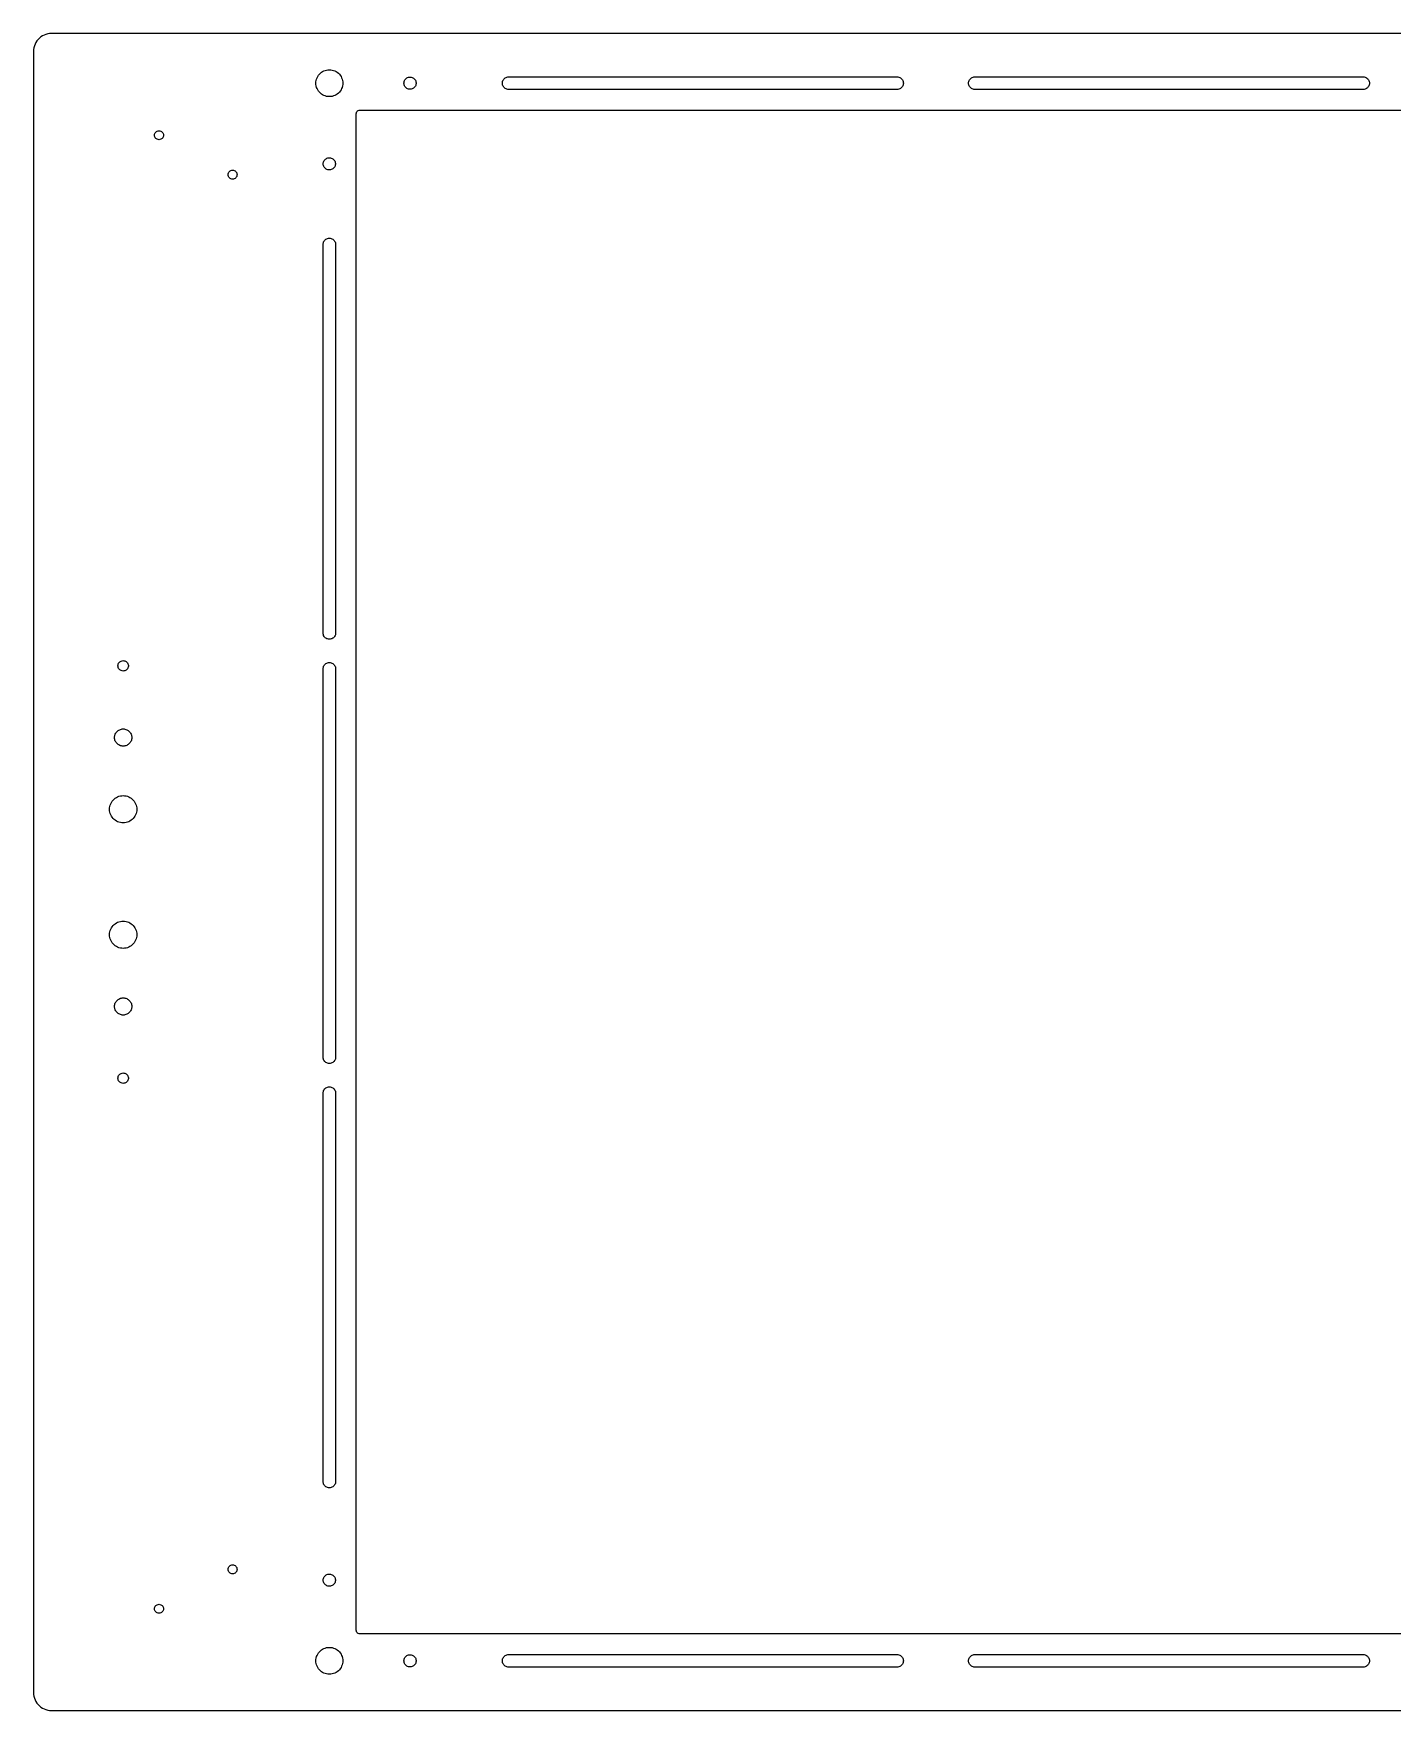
# Model space of a CAD drawing. Header units: metres. Extents: x -320 to 320, y -234 to 234.
# Drawn here: x -320 to 59, y -233.8 to 233.8 of the extents above; entities that cross this region are included whole.
import ezdxf

# ---------------------------------------------------------------- set-up
doc = ezdxf.new("R2010")
doc.units = ezdxf.units.M

msp = doc.modelspace()

# ---------------------------------------------------------------- linework, layer by layer
for p, q in [((-315, 233.85), (-315.523, 233.823)), ((315, 233.85), (-315, 233.85)), ((-319.973, 229.373), (-320, 228.85)), ((-319.891, 229.89), (-319.973, 229.373)), ((-319.755, 230.395), (-319.891, 229.89)), ((-319.568, 230.884), (-319.755, 230.395)), ((-319.33, 231.35), (-319.568, 230.884)), ((-319.045, 231.789), (-319.33, 231.35)), ((-318.716, 232.196), (-319.045, 231.789)), ((-318.346, 232.566), (-318.716, 232.196)), ((-317.939, 232.895), (-318.346, 232.566)), ((-317.5, 233.18), (-317.939, 232.895)), ((-317.034, 233.418), (-317.5, 233.18)), ((-316.545, 233.605), (-317.034, 233.418)), ((-316.04, 233.741), (-316.545, 233.605)), ((-315.523, 233.823), (-316.04, 233.741)), ((-320, 228.85), (-320, -228.85)), ((-241.25, 220), (-241.229, 220.392)), ((-241.229, 219.608), (-241.25, 220)), ((-241.229, 220.392), (-241.168, 220.78)), ((-241.168, 220.78), (-241.066, 221.159)), ((-241.066, 221.159), (-240.926, 221.525)), ((-240.926, 221.525), (-240.748, 221.875)), ((-240.748, 221.875), (-240.534, 222.204)), ((-240.534, 222.204), (-240.287, 222.509)), ((-240.287, 222.509), (-240.009, 222.787)), ((-240.009, 222.787), (-239.704, 223.034)), ((-239.704, 223.034), (-239.375, 223.248)), ((-239.375, 223.248), (-239.025, 223.426)), ((-239.025, 223.426), (-238.659, 223.566)), ((-238.659, 223.566), (-238.28, 223.668)), ((-238.28, 223.668), (-237.892, 223.729)), ((-237.892, 223.729), (-237.5, 223.75)), ((-237.5, 223.75), (-237.108, 223.729)), ((-237.108, 223.729), (-236.72, 223.668)), ((-236.72, 223.668), (-236.341, 223.566)), ((-236.341, 223.566), (-235.975, 223.426)), ((-235.975, 223.426), (-235.625, 223.248)), ((-235.625, 223.248), (-235.296, 223.034)), ((-235.296, 223.034), (-234.991, 222.787)), ((-234.991, 222.787), (-234.713, 222.509)), ((-234.713, 222.509), (-234.466, 222.204)), ((-234.466, 222.204), (-234.252, 221.875)), ((-234.252, 221.875), (-234.074, 221.525)), ((-234.074, 221.525), (-233.934, 221.159)), ((-233.934, 221.159), (-233.832, 220.78)), ((-233.832, 220.78), (-233.771, 220.392)), ((-233.771, 220.392), (-233.75, 220)), ((-233.75, 220), (-233.771, 219.608)), ((-216.7, 220), (-216.682, 220.248)), ((-216.682, 219.752), (-216.7, 220)), ((-216.682, 220.248), (-216.628, 220.49)), ((-216.628, 220.49), (-216.539, 220.722)), ((-216.539, 220.722), (-216.418, 220.938)), ((-216.418, 220.938), (-216.266, 221.134)), ((-216.266, 221.134), (-216.087, 221.307)), ((-216.087, 221.307), (-215.886, 221.451)), ((-215.886, 221.451), (-215.665, 221.565)), ((-215.665, 221.565), (-215.43, 221.645)), ((-215.43, 221.645), (-215.186, 221.69)), ((-215.186, 221.69), (-214.938, 221.699)), ((-214.938, 221.699), (-214.691, 221.672)), ((-214.691, 221.672), (-214.451, 221.609)), ((-214.451, 221.609), (-214.223, 221.512)), ((-214.223, 221.512), (-214.011, 221.383)), ((-214.011, 221.383), (-213.82, 221.224)), ((-213.82, 221.224), (-213.654, 221.039)), ((-213.654, 221.039), (-213.518, 220.832)), ((-213.518, 220.832), (-213.412, 220.607)), ((-213.412, 220.607), (-213.341, 220.37)), ((-213.341, 220.37), (-213.305, 220.124)), ((-213.305, 219.876), (-213.341, 219.63)), ((-213.305, 220.124), (-213.305, 219.876)), ((-189.25, 220), (-189.232, 220.249)), ((-189.232, 219.751), (-189.25, 220)), ((-189.232, 220.249), (-189.179, 220.493)), ((-189.179, 220.493), (-189.092, 220.727)), ((-189.092, 220.727), (-188.972, 220.946)), ((-188.972, 220.946), (-188.823, 221.146)), ((-188.823, 221.146), (-188.646, 221.323)), ((-188.646, 221.323), (-188.446, 221.472)), ((-188.446, 221.472), (-188.227, 221.592)), ((-188.227, 221.592), (-187.993, 221.679)), ((-187.993, 221.679), (-187.749, 221.732)), ((-187.749, 221.732), (-187.5, 221.75)), ((-187.5, 221.75), (-79.1667, 221.75)), ((-79.1667, 221.75), (-78.9176, 221.732)), ((-78.9176, 221.732), (-78.6736, 221.679)), ((-78.6736, 221.679), (-78.4397, 221.592)), ((-78.4397, 221.592), (-78.2205, 221.472)), ((-78.2205, 221.472), (-78.0207, 221.323)), ((-78.0207, 221.323), (-77.8441, 221.146)), ((-77.8441, 221.146), (-77.6945, 220.946)), ((-77.6945, 220.946), (-77.5748, 220.727)), ((-77.5748, 220.727), (-77.4875, 220.493)), ((-77.4875, 220.493), (-77.4345, 220.249)), ((-77.4345, 220.249), (-77.4167, 220)), ((-77.4167, 220), (-77.4345, 219.751)), ((-59.25, 220), (-59.2322, 220.249)), ((-59.2322, 219.751), (-59.25, 220)), ((-59.2322, 220.249), (-59.1791, 220.493)), ((-59.1791, 220.493), (-59.0918, 220.727)), ((-59.0918, 220.727), (-58.9722, 220.946)), ((-58.9722, 220.946), (-58.8226, 221.146)), ((-58.8226, 221.146), (-58.646, 221.323)), ((-58.646, 221.323), (-58.4461, 221.472)), ((-58.4461, 221.472), (-58.227, 221.592)), ((-58.227, 221.592), (-57.993, 221.679)), ((-57.993, 221.679), (-57.749, 221.732)), ((-57.749, 221.732), (-57.5, 221.75)), ((-57.5, 221.75), (50.8333, 221.75)), ((50.8333, 221.75), (51.0824, 221.732)), ((51.0824, 221.732), (51.3264, 221.679)), ((51.3264, 221.679), (51.5603, 221.592)), ((51.5603, 221.592), (51.7794, 221.472)), ((51.7794, 221.472), (51.9793, 221.323)), ((51.9793, 221.323), (52.1559, 221.146)), ((52.1559, 221.146), (52.3055, 220.946)), ((52.3055, 220.946), (52.4252, 220.727)), ((52.4252, 220.727), (52.5124, 220.493)), ((52.5124, 220.493), (52.5655, 220.249)), ((52.5655, 220.249), (52.5833, 220)), ((52.5833, 220), (52.5655, 219.751)), ((-241.168, 219.22), (-241.229, 219.608)), ((-241.066, 218.841), (-241.168, 219.22)), ((-240.926, 218.475), (-241.066, 218.841)), ((-240.748, 218.125), (-240.926, 218.475)), ((-240.534, 217.796), (-240.748, 218.125)), ((-240.287, 217.491), (-240.534, 217.796)), ((-240.009, 217.213), (-240.287, 217.491)), ((-239.704, 216.966), (-240.009, 217.213)), ((-239.375, 216.752), (-239.704, 216.966)), ((-239.025, 216.574), (-239.375, 216.752)), ((-238.659, 216.434), (-239.025, 216.574)), ((-238.28, 216.332), (-238.659, 216.434)), ((-237.892, 216.271), (-238.28, 216.332)), ((-237.5, 216.25), (-237.892, 216.271)), ((-237.108, 216.271), (-237.5, 216.25)), ((-236.72, 216.332), (-237.108, 216.271)), ((-236.341, 216.434), (-236.72, 216.332)), ((-235.975, 216.574), (-236.341, 216.434)), ((-235.625, 216.752), (-235.975, 216.574)), ((-235.296, 216.966), (-235.625, 216.752)), ((-234.991, 217.213), (-235.296, 216.966)), ((-234.713, 217.491), (-234.991, 217.213)), ((-234.466, 217.796), (-234.713, 217.491)), ((-234.252, 218.125), (-234.466, 217.796)), ((-234.074, 218.475), (-234.252, 218.125)), ((-233.934, 218.841), (-234.074, 218.475)), ((-233.832, 219.22), (-233.934, 218.841)), ((-233.771, 219.608), (-233.832, 219.22)), ((-216.628, 219.51), (-216.682, 219.752)), ((-216.539, 219.278), (-216.628, 219.51)), ((-216.418, 219.062), (-216.539, 219.278)), ((-216.266, 218.866), (-216.418, 219.062)), ((-216.087, 218.693), (-216.266, 218.866)), ((-215.886, 218.549), (-216.087, 218.693)), ((-215.665, 218.435), (-215.886, 218.549)), ((-215.43, 218.355), (-215.665, 218.435)), ((-215.186, 218.31), (-215.43, 218.355)), ((-214.938, 218.301), (-215.186, 218.31)), ((-214.691, 218.328), (-214.938, 218.301)), ((-214.451, 218.391), (-214.691, 218.328)), ((-214.223, 218.488), (-214.451, 218.391)), ((-214.011, 218.617), (-214.223, 218.488)), ((-213.82, 218.776), (-214.011, 218.617)), ((-213.654, 218.961), (-213.82, 218.776)), ((-213.518, 219.168), (-213.654, 218.961)), ((-213.412, 219.393), (-213.518, 219.168)), ((-213.341, 219.63), (-213.412, 219.393)), ((-189.179, 219.507), (-189.232, 219.751)), ((-189.092, 219.273), (-189.179, 219.507)), ((-188.972, 219.054), (-189.092, 219.273)), ((-188.823, 218.854), (-188.972, 219.054)), ((-188.646, 218.677), (-188.823, 218.854)), ((-188.446, 218.528), (-188.646, 218.677)), ((-188.227, 218.408), (-188.446, 218.528)), ((-187.993, 218.321), (-188.227, 218.408)), ((-187.749, 218.268), (-187.993, 218.321)), ((-187.5, 218.25), (-187.749, 218.268)), ((-79.1667, 218.25), (-187.5, 218.25)), ((-78.9176, 218.268), (-79.1667, 218.25)), ((-78.6736, 218.321), (-78.9176, 218.268)), ((-78.4397, 218.408), (-78.6736, 218.321)), ((-78.2205, 218.528), (-78.4397, 218.408)), ((-78.0207, 218.677), (-78.2205, 218.528)), ((-77.8441, 218.854), (-78.0207, 218.677)), ((-77.6945, 219.054), (-77.8441, 218.854)), ((-77.5748, 219.273), (-77.6945, 219.054)), ((-77.4875, 219.507), (-77.5748, 219.273)), ((-77.4345, 219.751), (-77.4875, 219.507)), ((-59.1791, 219.507), (-59.2322, 219.751)), ((-59.0918, 219.273), (-59.1791, 219.507)), ((-58.9722, 219.054), (-59.0918, 219.273)), ((-58.8226, 218.854), (-58.9722, 219.054)), ((-58.646, 218.677), (-58.8226, 218.854)), ((-58.4461, 218.528), (-58.646, 218.677)), ((-58.227, 218.408), (-58.4461, 218.528)), ((-57.993, 218.321), (-58.227, 218.408)), ((-57.749, 218.268), (-57.993, 218.321)), ((-57.5, 218.25), (-57.749, 218.268)), ((50.8333, 218.25), (-57.5, 218.25)), ((51.0824, 218.268), (50.8333, 218.25)), ((51.3264, 218.321), (51.0824, 218.268)), ((51.5603, 218.408), (51.3264, 218.321)), ((51.7794, 218.528), (51.5603, 218.408)), ((51.9793, 218.677), (51.7794, 218.528)), ((52.1559, 218.854), (51.9793, 218.677)), ((52.3055, 219.054), (52.1559, 218.854)), ((52.4252, 219.273), (52.3055, 219.054)), ((52.5124, 219.507), (52.4252, 219.273)), ((52.5655, 219.751), (52.5124, 219.507)), ((-230, 211.5), (-229.975, 211.723)), ((-230, -211.5), (-230, 211.5)), ((-229.975, 211.723), (-229.901, 211.934)), ((-229.901, 211.934), (-229.782, 212.123)), ((-229.782, 212.123), (-229.623, 212.282)), ((-229.623, 212.282), (-229.434, 212.401)), ((-229.434, 212.401), (-229.223, 212.475)), ((-229.223, 212.475), (-229, 212.5)), ((-229, 212.5), (229, 212.5)), ((-286.226, 205.744), (-286.155, 205.978)), ((-286.155, 205.978), (-286.039, 206.194)), ((-286.039, 206.194), (-285.884, 206.384)), ((-285.884, 206.384), (-285.694, 206.539)), ((-285.694, 206.539), (-285.478, 206.655)), ((-285.478, 206.655), (-285.244, 206.726)), ((-285.244, 206.726), (-285, 206.75)), ((-285, 206.75), (-284.756, 206.726)), ((-284.756, 206.726), (-284.522, 206.655)), ((-284.522, 206.655), (-284.306, 206.539)), ((-284.306, 206.539), (-284.116, 206.384)), ((-284.116, 206.384), (-283.961, 206.194)), ((-283.961, 206.194), (-283.845, 205.978)), ((-283.845, 205.978), (-283.774, 205.744)), ((-286.25, 205.5), (-286.226, 205.744)), ((-286.226, 205.256), (-286.25, 205.5)), ((-286.155, 205.022), (-286.226, 205.256)), ((-286.039, 204.806), (-286.155, 205.022)), ((-285.884, 204.616), (-286.039, 204.806)), ((-285.694, 204.461), (-285.884, 204.616)), ((-285.478, 204.345), (-285.694, 204.461)), ((-285.244, 204.274), (-285.478, 204.345)), ((-285, 204.25), (-285.244, 204.274)), ((-284.756, 204.274), (-285, 204.25)), ((-284.522, 204.345), (-284.756, 204.274)), ((-284.306, 204.461), (-284.522, 204.345)), ((-284.116, 204.616), (-284.306, 204.461)), ((-283.961, 204.806), (-284.116, 204.616)), ((-283.845, 205.022), (-283.961, 204.806)), ((-283.774, 205.256), (-283.845, 205.022)), ((-283.774, 205.744), (-283.75, 205.5)), ((-283.75, 205.5), (-283.774, 205.256)), ((-239.2, 197.5), (-239.182, 197.748)), ((-239.182, 197.252), (-239.2, 197.5)), ((-239.182, 197.748), (-239.128, 197.99)), ((-239.128, 197.01), (-239.182, 197.252)), ((-239.128, 197.99), (-239.039, 198.222)), ((-239.039, 196.778), (-239.128, 197.01)), ((-239.039, 198.222), (-238.918, 198.438)), ((-238.918, 196.562), (-239.039, 196.778)), ((-238.918, 198.438), (-238.766, 198.634)), ((-238.766, 196.366), (-238.918, 196.562)), ((-238.766, 198.634), (-238.587, 198.807)), ((-238.587, 198.807), (-238.386, 198.951)), ((-238.386, 198.951), (-238.165, 199.065)), ((-238.165, 199.065), (-237.93, 199.145)), ((-237.93, 199.145), (-237.686, 199.19)), ((-237.686, 199.19), (-237.438, 199.199)), ((-237.438, 199.199), (-237.191, 199.172)), ((-237.191, 199.172), (-236.951, 199.109)), ((-236.951, 199.109), (-236.723, 199.012)), ((-236.723, 199.012), (-236.511, 198.883)), ((-236.511, 198.883), (-236.32, 198.724)), ((-236.32, 198.724), (-236.154, 198.539)), ((-236.154, 196.461), (-236.32, 196.276)), ((-236.154, 198.539), (-236.018, 198.332)), ((-236.018, 196.668), (-236.154, 196.461)), ((-236.018, 198.332), (-235.912, 198.107)), ((-235.912, 196.893), (-236.018, 196.668)), ((-235.912, 198.107), (-235.841, 197.87)), ((-235.841, 197.13), (-235.912, 196.893)), ((-235.841, 197.87), (-235.805, 197.624)), ((-235.805, 197.376), (-235.841, 197.13)), ((-235.805, 197.624), (-235.805, 197.376)), ((-265.75, 194.5), (-265.726, 194.744)), ((-265.726, 194.256), (-265.75, 194.5)), ((-265.726, 194.744), (-265.655, 194.978)), ((-265.655, 194.022), (-265.726, 194.256)), ((-265.655, 194.978), (-265.539, 195.194)), ((-265.539, 193.806), (-265.655, 194.022)), ((-265.539, 195.194), (-265.384, 195.384)), ((-265.384, 193.616), (-265.539, 193.806)), ((-265.384, 195.384), (-265.194, 195.539)), ((-265.194, 193.461), (-265.384, 193.616)), ((-265.194, 195.539), (-264.978, 195.655)), ((-264.978, 193.345), (-265.194, 193.461)), ((-264.978, 195.655), (-264.744, 195.726)), ((-264.744, 193.274), (-264.978, 193.345)), ((-264.744, 195.726), (-264.5, 195.75)), ((-264.5, 193.25), (-264.744, 193.274)), ((-264.5, 195.75), (-264.256, 195.726)), ((-264.256, 193.274), (-264.5, 193.25)), ((-264.256, 195.726), (-264.022, 195.655)), ((-264.022, 193.345), (-264.256, 193.274)), ((-264.022, 195.655), (-263.806, 195.539)), ((-263.806, 193.461), (-264.022, 193.345)), ((-263.806, 195.539), (-263.616, 195.384)), ((-263.616, 193.616), (-263.806, 193.461)), ((-263.616, 195.384), (-263.461, 195.194)), ((-263.461, 193.806), (-263.616, 193.616)), ((-263.461, 195.194), (-263.345, 194.978)), ((-263.345, 194.022), (-263.461, 193.806)), ((-263.345, 194.978), (-263.274, 194.744)), ((-263.274, 194.256), (-263.345, 194.022)), ((-263.274, 194.744), (-263.25, 194.5)), ((-263.25, 194.5), (-263.274, 194.256)), ((-238.587, 196.193), (-238.766, 196.366)), ((-238.386, 196.049), (-238.587, 196.193)), ((-238.165, 195.935), (-238.386, 196.049)), ((-237.93, 195.855), (-238.165, 195.935)), ((-237.686, 195.81), (-237.93, 195.855)), ((-237.438, 195.801), (-237.686, 195.81)), ((-237.191, 195.828), (-237.438, 195.801)), ((-236.951, 195.891), (-237.191, 195.828)), ((-236.723, 195.988), (-236.951, 195.891)), ((-236.511, 196.117), (-236.723, 195.988)), ((-236.32, 196.276), (-236.511, 196.117)), ((-239.25, 175), (-239.232, 175.249)), ((-239.25, 66.6667), (-239.25, 175)), ((-239.232, 175.249), (-239.179, 175.493)), ((-239.179, 175.493), (-239.092, 175.727)), ((-239.092, 175.727), (-238.972, 175.946)), ((-238.972, 175.946), (-238.823, 176.146)), ((-238.823, 176.146), (-238.646, 176.323)), ((-238.646, 176.323), (-238.446, 176.472)), ((-238.446, 176.472), (-238.227, 176.592)), ((-238.227, 176.592), (-237.993, 176.679)), ((-237.993, 176.679), (-237.749, 176.732)), ((-237.749, 176.732), (-237.5, 176.75)), ((-237.5, 176.75), (-237.251, 176.732)), ((-237.251, 176.732), (-237.007, 176.679)), ((-237.007, 176.679), (-236.773, 176.592)), ((-236.773, 176.592), (-236.554, 176.472)), ((-236.554, 176.472), (-236.354, 176.323)), ((-236.354, 176.323), (-236.177, 176.146)), ((-236.177, 176.146), (-236.028, 175.946)), ((-236.028, 175.946), (-235.908, 175.727)), ((-235.908, 175.727), (-235.821, 175.493)), ((-235.821, 175.493), (-235.768, 175.249)), ((-235.768, 175.249), (-235.75, 175)), ((-235.75, 175), (-235.75, 66.6667)), ((-239.232, 66.4176), (-239.25, 66.6667)), ((-239.179, 66.1736), (-239.232, 66.4176)), ((-239.092, 65.9397), (-239.179, 66.1736)), ((-238.972, 65.7205), (-239.092, 65.9397)), ((-238.823, 65.5207), (-238.972, 65.7205)), ((-238.646, 65.3441), (-238.823, 65.5207)), ((-236.177, 65.5207), (-236.354, 65.3441)), ((-236.028, 65.7205), (-236.177, 65.5207)), ((-235.908, 65.9397), (-236.028, 65.7205)), ((-235.821, 66.1736), (-235.908, 65.9397)), ((-235.768, 66.4176), (-235.821, 66.1736)), ((-235.75, 66.6667), (-235.768, 66.4176)), ((-238.446, 65.1945), (-238.646, 65.3441)), ((-238.227, 65.0748), (-238.446, 65.1945)), ((-237.993, 64.9875), (-238.227, 65.0748)), ((-237.749, 64.9345), (-237.993, 64.9875)), ((-237.5, 64.9167), (-237.749, 64.9345)), ((-237.251, 64.9345), (-237.5, 64.9167)), ((-237.007, 64.9875), (-237.251, 64.9345)), ((-236.773, 65.0748), (-237.007, 64.9875)), ((-236.554, 65.1945), (-236.773, 65.0748)), ((-236.354, 65.3441), (-236.554, 65.1945)), ((-296.45, 57.5), (-296.429, 57.745)), ((-296.429, 57.2549), (-296.45, 57.5)), ((-296.429, 57.745), (-296.367, 57.983)), ((-296.367, 57.0169), (-296.429, 57.2549)), ((-296.367, 57.983), (-296.266, 58.2072)), ((-296.266, 56.7928), (-296.367, 57.0169)), ((-296.266, 58.2072), (-296.128, 58.4109)), ((-296.128, 56.5891), (-296.266, 56.7928)), ((-296.128, 58.4109), (-295.958, 58.5885)), ((-295.958, 56.4115), (-296.128, 56.5891)), ((-295.958, 58.5885), (-295.76, 58.7347)), ((-295.76, 56.2653), (-295.958, 56.4115)), ((-295.76, 58.7347), (-295.541, 58.8454)), ((-295.541, 56.1546), (-295.76, 56.2653)), ((-295.541, 58.8454), (-295.305, 58.9174)), ((-295.305, 56.0825), (-295.541, 56.1546)), ((-295.305, 58.9174), (-295.062, 58.9487)), ((-295.062, 58.9487), (-294.816, 58.9382)), ((-294.816, 58.9382), (-294.575, 58.8864)), ((-294.575, 58.8864), (-294.347, 58.7947)), ((-294.347, 56.2052), (-294.575, 56.1136)), ((-294.347, 58.7947), (-294.138, 58.6658)), ((-294.138, 56.3342), (-294.347, 56.2052)), ((-294.138, 58.6658), (-293.953, 58.5033)), ((-293.953, 56.4967), (-294.138, 56.3342)), ((-293.953, 58.5033), (-293.799, 58.312)), ((-293.799, 56.688), (-293.953, 56.4967)), ((-293.799, 58.312), (-293.679, 58.0972)), ((-293.679, 56.9027), (-293.799, 56.688)), ((-293.679, 58.0972), (-293.597, 57.8654)), ((-293.597, 57.1346), (-293.679, 56.9027)), ((-293.597, 57.8654), (-293.555, 57.623)), ((-293.555, 57.377), (-293.597, 57.1346)), ((-293.555, 57.623), (-293.555, 57.377)), ((-239.25, 56.6667), (-239.232, 56.9157)), ((-239.25, -51.6667), (-239.25, 56.6667)), ((-239.232, 56.9157), (-239.179, 57.1597)), ((-239.179, 57.1597), (-239.092, 57.3936)), ((-239.092, 57.3936), (-238.972, 57.6128)), ((-238.972, 57.6128), (-238.823, 57.8127)), ((-238.823, 57.8127), (-238.646, 57.9892)), ((-238.646, 57.9892), (-238.446, 58.1389)), ((-238.446, 58.1389), (-238.227, 58.2585)), ((-238.227, 58.2585), (-237.993, 58.3458)), ((-237.993, 58.3458), (-237.749, 58.3988)), ((-237.749, 58.3988), (-237.5, 58.4167)), ((-237.5, 58.4167), (-237.251, 58.3988)), ((-237.251, 58.3988), (-237.007, 58.3458)), ((-237.007, 58.3458), (-236.773, 58.2585)), ((-236.773, 58.2585), (-236.554, 58.1389)), ((-236.554, 58.1389), (-236.354, 57.9892)), ((-236.354, 57.9892), (-236.177, 57.8127)), ((-236.177, 57.8127), (-236.028, 57.6128)), ((-236.028, 57.6128), (-235.908, 57.3936)), ((-235.908, 57.3936), (-235.821, 57.1597)), ((-235.821, 57.1597), (-235.768, 56.9157)), ((-235.768, 56.9157), (-235.75, 56.6667)), ((-235.75, 56.6667), (-235.75, -51.6667)), ((-295.062, 56.0513), (-295.305, 56.0825)), ((-294.816, 56.0617), (-295.062, 56.0513)), ((-294.575, 56.1136), (-294.816, 56.0617)), ((-297.4, 37.5), (-297.387, 37.7509)), ((-297.387, 37.2491), (-297.4, 37.5)), ((-297.387, 37.7509), (-297.348, 37.999)), ((-297.348, 37.999), (-297.283, 38.2416)), ((-297.283, 38.2416), (-297.193, 38.4762)), ((-297.193, 38.4762), (-297.078, 38.7)), ((-297.078, 38.7), (-296.942, 38.9107)), ((-296.942, 38.9107), (-296.784, 39.1059)), ((-296.784, 39.1059), (-296.606, 39.2835)), ((-296.606, 39.2835), (-296.411, 39.4416)), ((-296.411, 39.4416), (-296.2, 39.5785)), ((-296.2, 39.5785), (-295.976, 39.6925)), ((-295.976, 39.6925), (-295.742, 39.7825)), ((-295.742, 39.7825), (-295.499, 39.8475)), ((-295.499, 39.8475), (-295.251, 39.8868)), ((-295.251, 39.8868), (-295, 39.9)), ((-295, 39.9), (-294.749, 39.8868)), ((-294.749, 39.8868), (-294.501, 39.8475)), ((-294.501, 39.8475), (-294.258, 39.7825)), ((-294.258, 39.7825), (-294.024, 39.6925)), ((-294.024, 39.6925), (-293.8, 39.5785)), ((-293.8, 39.5785), (-293.589, 39.4416)), ((-293.589, 39.4416), (-293.394, 39.2835)), ((-293.394, 39.2835), (-293.216, 39.1059)), ((-293.216, 39.1059), (-293.058, 38.9107)), ((-293.058, 38.9107), (-292.922, 38.7)), ((-292.922, 38.7), (-292.807, 38.4762)), ((-292.807, 38.4762), (-292.717, 38.2416)), ((-292.717, 38.2416), (-292.652, 37.999)), ((-292.652, 37.999), (-292.613, 37.7509)), ((-292.613, 37.7509), (-292.6, 37.5)), ((-292.6, 37.5), (-292.613, 37.2491)), ((-297.348, 37.001), (-297.387, 37.2491)), ((-297.283, 36.7583), (-297.348, 37.001)), ((-297.193, 36.5238), (-297.283, 36.7583)), ((-297.078, 36.3), (-297.193, 36.5238)), ((-296.942, 36.0893), (-297.078, 36.3)), ((-296.784, 35.8941), (-296.942, 36.0893)), ((-296.606, 35.7164), (-296.784, 35.8941)), ((-296.411, 35.5583), (-296.606, 35.7164)), ((-296.2, 35.4215), (-296.411, 35.5583)), ((-295.976, 35.3075), (-296.2, 35.4215)), ((-295.742, 35.2175), (-295.976, 35.3075)), ((-295.499, 35.1524), (-295.742, 35.2175)), ((-295.251, 35.1131), (-295.499, 35.1524)), ((-295, 35.1), (-295.251, 35.1131)), ((-294.749, 35.1131), (-295, 35.1)), ((-294.501, 35.1524), (-294.749, 35.1131)), ((-294.258, 35.2175), (-294.501, 35.1524)), ((-294.024, 35.3075), (-294.258, 35.2175)), ((-293.8, 35.4215), (-294.024, 35.3075)), ((-293.589, 35.5583), (-293.8, 35.4215)), ((-293.394, 35.7164), (-293.589, 35.5583)), ((-293.216, 35.8941), (-293.394, 35.7164)), ((-293.058, 36.0893), (-293.216, 35.8941)), ((-292.922, 36.3), (-293.058, 36.0893)), ((-292.807, 36.5238), (-292.922, 36.3)), ((-292.717, 36.7583), (-292.807, 36.5238)), ((-292.652, 37.001), (-292.717, 36.7583)), ((-292.613, 37.2491), (-292.652, 37.001)), ((-298.614, 18.6743), (-298.471, 19.0456)), ((-298.471, 19.0456), (-298.291, 19.4)), ((-298.291, 19.4), (-298.074, 19.7336)), ((-298.074, 19.7336), (-297.824, 20.0427)), ((-297.824, 20.0427), (-297.543, 20.3239)), ((-297.543, 20.3239), (-297.234, 20.5743)), ((-297.234, 20.5743), (-296.9, 20.7909)), ((-296.9, 20.7909), (-296.546, 20.9715)), ((-296.546, 20.9715), (-296.174, 21.114)), ((-296.174, 21.114), (-295.79, 21.2169)), ((-295.79, 21.2169), (-295.397, 21.2792)), ((-295.397, 21.2792), (-295, 21.3)), ((-295, 21.3), (-294.603, 21.2792)), ((-294.603, 21.2792), (-294.21, 21.2169)), ((-294.21, 21.2169), (-293.826, 21.114)), ((-293.826, 21.114), (-293.454, 20.9715)), ((-293.454, 20.9715), (-293.1, 20.7909)), ((-293.1, 20.7909), (-292.766, 20.5743)), ((-292.766, 20.5743), (-292.457, 20.3239)), ((-292.457, 20.3239), (-292.176, 20.0427)), ((-292.176, 20.0427), (-291.926, 19.7336)), ((-291.926, 19.7336), (-291.709, 19.4)), ((-291.709, 19.4), (-291.529, 19.0456)), ((-291.529, 19.0456), (-291.386, 18.6743)), ((-298.8, 17.5), (-298.779, 17.8972)), ((-298.779, 17.1028), (-298.8, 17.5)), ((-298.779, 17.8972), (-298.717, 18.2901)), ((-298.717, 16.7099), (-298.779, 17.1028)), ((-298.717, 18.2901), (-298.614, 18.6743)), ((-298.614, 16.3257), (-298.717, 16.7099)), ((-298.471, 15.9544), (-298.614, 16.3257)), ((-298.291, 15.6), (-298.471, 15.9544)), ((-298.074, 15.2664), (-298.291, 15.6)), ((-297.824, 14.9573), (-298.074, 15.2664)), ((-297.543, 14.676), (-297.824, 14.9573)), ((-297.234, 14.4257), (-297.543, 14.676)), ((-296.9, 14.2091), (-297.234, 14.4257)), ((-296.546, 14.0285), (-296.9, 14.2091)), ((-293.1, 14.2091), (-293.454, 14.0285)), ((-292.766, 14.4257), (-293.1, 14.2091)), ((-292.457, 14.676), (-292.766, 14.4257)), ((-292.176, 14.9573), (-292.457, 14.676)), ((-291.926, 15.2664), (-292.176, 14.9573)), ((-291.709, 15.6), (-291.926, 15.2664)), ((-291.529, 15.9544), (-291.709, 15.6)), ((-291.386, 16.3257), (-291.529, 15.9544)), ((-291.386, 18.6743), (-291.283, 18.2901)), ((-291.283, 16.7099), (-291.386, 16.3257)), ((-291.283, 18.2901), (-291.221, 17.8972)), ((-291.221, 17.1028), (-291.283, 16.7099)), ((-291.221, 17.8972), (-291.2, 17.5)), ((-291.2, 17.5), (-291.221, 17.1028)), ((-296.174, 13.886), (-296.546, 14.0285)), ((-295.79, 13.783), (-296.174, 13.886)), ((-295.397, 13.7208), (-295.79, 13.783)), ((-295, 13.7), (-295.397, 13.7208)), ((-294.603, 13.7208), (-295, 13.7)), ((-294.21, 13.783), (-294.603, 13.7208)), ((-293.826, 13.886), (-294.21, 13.783)), ((-293.454, 14.0285), (-293.826, 13.886)), ((-296.9, -14.2091), (-296.546, -14.0285)), ((-296.546, -14.0285), (-296.174, -13.886)), ((-296.174, -13.886), (-295.79, -13.783)), ((-295.79, -13.783), (-295.397, -13.7208)), ((-295.397, -13.7208), (-295, -13.7)), ((-295, -13.7), (-294.603, -13.7208)), ((-294.603, -13.7208), (-294.21, -13.783)), ((-294.21, -13.783), (-293.826, -13.886)), ((-293.826, -13.886), (-293.454, -14.0285)), ((-293.454, -14.0285), (-293.1, -14.2091)), ((-298.8, -17.5), (-298.779, -17.1028)), ((-298.779, -17.8972), (-298.8, -17.5)), ((-298.779, -17.1028), (-298.717, -16.7099)), ((-298.717, -18.2901), (-298.779, -17.8972)), ((-298.717, -16.7099), (-298.614, -16.3257)), ((-298.614, -18.6743), (-298.717, -18.2901)), ((-298.614, -16.3257), (-298.471, -15.9544)), ((-298.471, -19.0456), (-298.614, -18.6743)), ((-298.471, -15.9544), (-298.291, -15.6)), ((-298.291, -15.6), (-298.074, -15.2664)), ((-298.074, -15.2664), (-297.824, -14.9573)), ((-297.824, -14.9573), (-297.543, -14.676)), ((-297.543, -14.676), (-297.234, -14.4257)), ((-297.234, -14.4257), (-296.9, -14.2091)), ((-293.1, -14.2091), (-292.766, -14.4257)), ((-292.766, -14.4257), (-292.457, -14.676)), ((-292.457, -14.676), (-292.176, -14.9573)), ((-292.176, -14.9573), (-291.926, -15.2664)), ((-291.926, -15.2664), (-291.709, -15.6)), ((-291.709, -15.6), (-291.529, -15.9544)), ((-291.529, -15.9544), (-291.386, -16.3257)), ((-291.386, -18.6743), (-291.529, -19.0456)), ((-291.386, -16.3257), (-291.283, -16.7099)), ((-291.283, -18.2901), (-291.386, -18.6743)), ((-291.283, -16.7099), (-291.221, -17.1028)), ((-291.221, -17.8972), (-291.283, -18.2901)), ((-291.221, -17.1028), (-291.2, -17.5)), ((-291.2, -17.5), (-291.221, -17.8972)), ((-298.291, -19.4), (-298.471, -19.0456)), ((-298.074, -19.7336), (-298.291, -19.4)), ((-297.824, -20.0427), (-298.074, -19.7336)), ((-297.543, -20.3239), (-297.824, -20.0427)), ((-297.234, -20.5743), (-297.543, -20.3239)), ((-296.9, -20.7909), (-297.234, -20.5743)), ((-296.546, -20.9715), (-296.9, -20.7909)), ((-296.174, -21.114), (-296.546, -20.9715)), ((-295.79, -21.2169), (-296.174, -21.114)), ((-295.397, -21.2792), (-295.79, -21.2169)), ((-295, -21.3), (-295.397, -21.2792)), ((-294.603, -21.2792), (-295, -21.3)), ((-294.21, -21.2169), (-294.603, -21.2792)), ((-293.826, -21.114), (-294.21, -21.2169)), ((-293.454, -20.9715), (-293.826, -21.114)), ((-293.1, -20.7909), (-293.454, -20.9715)), ((-292.766, -20.5743), (-293.1, -20.7909)), ((-292.457, -20.3239), (-292.766, -20.5743)), ((-292.176, -20.0427), (-292.457, -20.3239)), ((-291.926, -19.7336), (-292.176, -20.0427)), ((-291.709, -19.4), (-291.926, -19.7336)), ((-291.529, -19.0456), (-291.709, -19.4)), ((-297.4, -37.5), (-297.387, -37.2491)), ((-297.387, -37.2491), (-297.348, -37.001)), ((-297.348, -37.001), (-297.283, -36.7583)), ((-297.283, -36.7583), (-297.193, -36.5238)), ((-297.193, -36.5238), (-297.078, -36.3)), ((-297.078, -36.3), (-296.942, -36.0893)), ((-296.942, -36.0893), (-296.784, -35.8941)), ((-296.784, -35.8941), (-296.606, -35.7164)), ((-296.606, -35.7164), (-296.411, -35.5583)), ((-296.411, -35.5583), (-296.2, -35.4215)), ((-296.2, -35.4215), (-295.976, -35.3075)), ((-295.976, -35.3075), (-295.742, -35.2175)), ((-295.742, -35.2175), (-295.499, -35.1524)), ((-295.499, -35.1524), (-295.251, -35.1131)), ((-295.251, -35.1131), (-295, -35.1)), ((-295, -35.1), (-294.749, -35.1131)), ((-294.749, -35.1131), (-294.501, -35.1524)), ((-294.501, -35.1524), (-294.258, -35.2175)), ((-294.258, -35.2175), (-294.024, -35.3075)), ((-294.024, -35.3075), (-293.8, -35.4215)), ((-293.8, -35.4215), (-293.589, -35.5583)), ((-293.589, -35.5583), (-293.394, -35.7164)), ((-293.394, -35.7164), (-293.216, -35.8941)), ((-293.216, -35.8941), (-293.058, -36.0893)), ((-293.058, -36.0893), (-292.922, -36.3)), ((-292.922, -36.3), (-292.807, -36.5238)), ((-292.807, -36.5238), (-292.717, -36.7583)), ((-292.717, -36.7583), (-292.652, -37.001)), ((-292.652, -37.001), (-292.613, -37.2491)), ((-292.613, -37.2491), (-292.6, -37.5)), ((-297.387, -37.7509), (-297.4, -37.5)), ((-297.348, -37.999), (-297.387, -37.7509)), ((-297.283, -38.2416), (-297.348, -37.999)), ((-297.193, -38.4762), (-297.283, -38.2416)), ((-297.078, -38.7), (-297.193, -38.4762)), ((-296.942, -38.9107), (-297.078, -38.7)), ((-296.784, -39.1059), (-296.942, -38.9107)), ((-296.606, -39.2835), (-296.784, -39.1059)), ((-296.411, -39.4416), (-296.606, -39.2835)), ((-296.2, -39.5785), (-296.411, -39.4416)), ((-295.976, -39.6925), (-296.2, -39.5785)), ((-295.742, -39.7825), (-295.976, -39.6925)), ((-295.499, -39.8475), (-295.742, -39.7825)), ((-295.251, -39.8868), (-295.499, -39.8475)), ((-295, -39.9), (-295.251, -39.8868)), ((-294.749, -39.8868), (-295, -39.9)), ((-294.501, -39.8475), (-294.749, -39.8868)), ((-294.258, -39.7825), (-294.501, -39.8475)), ((-294.024, -39.6925), (-294.258, -39.7825)), ((-293.8, -39.5785), (-294.024, -39.6925)), ((-293.589, -39.4416), (-293.8, -39.5785)), ((-293.394, -39.2835), (-293.589, -39.4416)), ((-293.216, -39.1059), (-293.394, -39.2835)), ((-293.058, -38.9107), (-293.216, -39.1059)), ((-292.922, -38.7), (-293.058, -38.9107)), ((-292.807, -38.4762), (-292.922, -38.7)), ((-292.717, -38.2416), (-292.807, -38.4762)), ((-292.652, -37.999), (-292.717, -38.2416)), ((-292.613, -37.7509), (-292.652, -37.999)), ((-292.6, -37.5), (-292.613, -37.7509)), ((-295.541, -56.1546), (-295.305, -56.0825)), ((-295.305, -56.0825), (-295.062, -56.0513)), ((-295.062, -56.0513), (-294.816, -56.0617)), ((-294.816, -56.0617), (-294.575, -56.1136)), ((-294.575, -56.1136), (-294.347, -56.2052)), ((-239.232, -51.9157), (-239.25, -51.6667)), ((-239.179, -52.1597), (-239.232, -51.9157)), ((-239.092, -52.3936), (-239.179, -52.1597)), ((-238.972, -52.6128), (-239.092, -52.3936)), ((-238.823, -52.8127), (-238.972, -52.6128)), ((-238.646, -52.9892), (-238.823, -52.8127)), ((-238.446, -53.1389), (-238.646, -52.9892)), ((-238.227, -53.2585), (-238.446, -53.1389)), ((-237.993, -53.3458), (-238.227, -53.2585)), ((-237.749, -53.3988), (-237.993, -53.3458)), ((-237.5, -53.4167), (-237.749, -53.3988)), ((-237.251, -53.3988), (-237.5, -53.4167)), ((-237.007, -53.3458), (-237.251, -53.3988)), ((-236.773, -53.2585), (-237.007, -53.3458)), ((-236.554, -53.1389), (-236.773, -53.2585)), ((-236.354, -52.9892), (-236.554, -53.1389)), ((-236.177, -52.8127), (-236.354, -52.9892)), ((-236.028, -52.6128), (-236.177, -52.8127)), ((-235.908, -52.3936), (-236.028, -52.6128)), ((-235.821, -52.1597), (-235.908, -52.3936)), ((-235.768, -51.9157), (-235.821, -52.1597)), ((-235.75, -51.6667), (-235.768, -51.9157)), ((-296.45, -57.5), (-296.429, -57.2549)), ((-296.429, -57.745), (-296.45, -57.5)), ((-296.429, -57.2549), (-296.367, -57.0169)), ((-296.367, -57.983), (-296.429, -57.745)), ((-296.367, -57.0169), (-296.266, -56.7928)), ((-296.266, -58.2072), (-296.367, -57.983)), ((-296.266, -56.7928), (-296.128, -56.5891)), ((-296.128, -58.4109), (-296.266, -58.2072)), ((-296.128, -56.5891), (-295.958, -56.4115)), ((-295.958, -58.5885), (-296.128, -58.4109)), ((-295.958, -56.4115), (-295.76, -56.2653)), ((-295.76, -58.7347), (-295.958, -58.5885)), ((-295.76, -56.2653), (-295.541, -56.1546)), ((-295.541, -58.8454), (-295.76, -58.7347)), ((-295.305, -58.9174), (-295.541, -58.8454)), ((-295.062, -58.9487), (-295.305, -58.9174)), ((-294.816, -58.9382), (-295.062, -58.9487)), ((-294.575, -58.8864), (-294.816, -58.9382)), ((-294.347, -58.7947), (-294.575, -58.8864)), ((-294.347, -56.2052), (-294.138, -56.3342)), ((-294.138, -58.6658), (-294.347, -58.7947)), ((-294.138, -56.3342), (-293.953, -56.4967)), ((-293.953, -58.5033), (-294.138, -58.6658)), ((-293.953, -56.4967), (-293.799, -56.688)), ((-293.799, -58.312), (-293.953, -58.5033)), ((-293.799, -56.688), (-293.679, -56.9027)), ((-293.679, -58.0972), (-293.799, -58.312)), ((-293.679, -56.9027), (-293.597, -57.1346)), ((-293.597, -57.8654), (-293.679, -58.0972)), ((-293.597, -57.1346), (-293.555, -57.377)), ((-293.555, -57.623), (-293.597, -57.8654)), ((-293.555, -57.377), (-293.555, -57.623)), ((-239.092, -60.9397), (-238.972, -60.7205)), ((-238.972, -60.7205), (-238.823, -60.5207)), ((-238.823, -60.5207), (-238.646, -60.3441)), ((-238.646, -60.3441), (-238.446, -60.1945)), ((-238.446, -60.1945), (-238.227, -60.0748)), ((-238.227, -60.0748), (-237.993, -59.9875)), ((-237.993, -59.9875), (-237.749, -59.9345)), ((-237.749, -59.9345), (-237.5, -59.9167)), ((-237.5, -59.9167), (-237.251, -59.9345)), ((-237.251, -59.9345), (-237.007, -59.9875)), ((-237.007, -59.9875), (-236.773, -60.0748)), ((-236.773, -60.0748), (-236.554, -60.1945)), ((-236.554, -60.1945), (-236.354, -60.3441)), ((-236.354, -60.3441), (-236.177, -60.5207)), ((-236.177, -60.5207), (-236.028, -60.7205)), ((-236.028, -60.7205), (-235.908, -60.9397)), ((-239.25, -61.6667), (-239.232, -61.4176)), ((-239.25, -170), (-239.25, -61.6667)), ((-239.232, -61.4176), (-239.179, -61.1736)), ((-239.179, -61.1736), (-239.092, -60.9397)), ((-235.908, -60.9397), (-235.821, -61.1736)), ((-235.821, -61.1736), (-235.768, -61.4176)), ((-235.768, -61.4176), (-235.75, -61.6667)), ((-235.75, -61.6667), (-235.75, -170)), ((-239.232, -170.249), (-239.25, -170)), ((-239.179, -170.493), (-239.232, -170.249)), ((-239.092, -170.727), (-239.179, -170.493)), ((-238.972, -170.946), (-239.092, -170.727)), ((-238.823, -171.146), (-238.972, -170.946)), ((-238.646, -171.323), (-238.823, -171.146)), ((-238.446, -171.472), (-238.646, -171.323)), ((-238.227, -171.592), (-238.446, -171.472)), ((-237.993, -171.679), (-238.227, -171.592)), ((-237.749, -171.732), (-237.993, -171.679)), ((-237.5, -171.75), (-237.749, -171.732)), ((-237.251, -171.732), (-237.5, -171.75)), ((-237.007, -171.679), (-237.251, -171.732)), ((-236.773, -171.592), (-237.007, -171.679)), ((-236.554, -171.472), (-236.773, -171.592)), ((-236.354, -171.323), (-236.554, -171.472)), ((-236.177, -171.146), (-236.354, -171.323)), ((-236.028, -170.946), (-236.177, -171.146)), ((-235.908, -170.727), (-236.028, -170.946)), ((-235.821, -170.493), (-235.908, -170.727)), ((-235.768, -170.249), (-235.821, -170.493)), ((-235.75, -170), (-235.768, -170.249)), ((-265.75, -194.5), (-265.726, -194.256)), ((-265.726, -194.744), (-265.75, -194.5)), ((-265.726, -194.256), (-265.655, -194.022)), ((-265.655, -194.978), (-265.726, -194.744)), ((-265.655, -194.022), (-265.539, -193.806)), ((-265.539, -195.194), (-265.655, -194.978)), ((-265.539, -193.806), (-265.384, -193.616)), ((-265.384, -195.384), (-265.539, -195.194)), ((-265.384, -193.616), (-265.194, -193.461)), ((-265.194, -195.539), (-265.384, -195.384)), ((-265.194, -193.461), (-264.978, -193.345)), ((-264.978, -195.655), (-265.194, -195.539)), ((-264.978, -193.345), (-264.744, -193.274)), ((-264.744, -195.726), (-264.978, -195.655)), ((-264.744, -193.274), (-264.5, -193.25)), ((-264.5, -195.75), (-264.744, -195.726)), ((-264.5, -193.25), (-264.256, -193.274)), ((-264.256, -195.726), (-264.5, -195.75)), ((-264.256, -193.274), (-264.022, -193.345)), ((-264.022, -195.655), (-264.256, -195.726)), ((-264.022, -193.345), (-263.806, -193.461)), ((-263.806, -195.539), (-264.022, -195.655)), ((-263.806, -193.461), (-263.616, -193.616)), ((-263.616, -195.384), (-263.806, -195.539)), ((-263.616, -193.616), (-263.461, -193.806)), ((-263.461, -195.194), (-263.616, -195.384)), ((-263.461, -193.806), (-263.345, -194.022)), ((-263.345, -194.978), (-263.461, -195.194)), ((-263.345, -194.022), (-263.274, -194.256)), ((-263.274, -194.744), (-263.345, -194.978)), ((-263.274, -194.256), (-263.25, -194.5)), ((-263.25, -194.5), (-263.274, -194.744)), ((-238.918, -196.562), (-238.766, -196.366)), ((-238.766, -196.366), (-238.587, -196.193)), ((-238.587, -196.193), (-238.386, -196.049)), ((-238.386, -196.049), (-238.165, -195.935)), ((-238.165, -195.935), (-237.93, -195.855)), ((-237.93, -195.855), (-237.686, -195.81)), ((-237.686, -195.81), (-237.438, -195.801)), ((-237.438, -195.801), (-237.191, -195.828)), ((-237.191, -195.828), (-236.951, -195.891)), ((-236.951, -195.891), (-236.723, -195.988)), ((-236.723, -195.988), (-236.511, -196.117)), ((-236.511, -196.117), (-236.32, -196.276)), ((-236.32, -196.276), (-236.154, -196.461)), ((-239.2, -197.5), (-239.182, -197.252)), ((-239.182, -197.748), (-239.2, -197.5)), ((-239.182, -197.252), (-239.128, -197.01)), ((-239.128, -197.99), (-239.182, -197.748)), ((-239.128, -197.01), (-239.039, -196.778)), ((-239.039, -198.222), (-239.128, -197.99)), ((-239.039, -196.778), (-238.918, -196.562)), ((-238.918, -198.438), (-239.039, -198.222)), ((-238.766, -198.634), (-238.918, -198.438)), ((-238.587, -198.807), (-238.766, -198.634)), ((-238.386, -198.951), (-238.587, -198.807)), ((-238.165, -199.065), (-238.386, -198.951)), ((-237.93, -199.145), (-238.165, -199.065)), ((-237.686, -199.19), (-237.93, -199.145)), ((-237.438, -199.199), (-237.686, -199.19)), ((-237.191, -199.172), (-237.438, -199.199)), ((-236.951, -199.109), (-237.191, -199.172)), ((-236.723, -199.012), (-236.951, -199.109)), ((-236.511, -198.883), (-236.723, -199.012)), ((-236.32, -198.724), (-236.511, -198.883)), ((-236.154, -198.539), (-236.32, -198.724)), ((-236.154, -196.461), (-236.018, -196.668)), ((-236.018, -198.332), (-236.154, -198.539)), ((-236.018, -196.668), (-235.912, -196.893)), ((-235.912, -198.107), (-236.018, -198.332)), ((-235.912, -196.893), (-235.841, -197.13)), ((-235.841, -197.87), (-235.912, -198.107)), ((-235.841, -197.13), (-235.805, -197.376)), ((-235.805, -197.624), (-235.841, -197.87)), ((-235.805, -197.376), (-235.805, -197.624)), ((-286.25, -205.5), (-286.226, -205.256)), ((-286.226, -205.744), (-286.25, -205.5)), ((-286.226, -205.256), (-286.155, -205.022)), ((-286.155, -205.978), (-286.226, -205.744)), ((-286.155, -205.022), (-286.039, -204.806)), ((-286.039, -204.806), (-285.884, -204.616)), ((-285.884, -204.616), (-285.694, -204.461)), ((-285.694, -204.461), (-285.478, -204.345)), ((-285.478, -204.345), (-285.244, -204.274)), ((-285.244, -204.274), (-285, -204.25)), ((-285, -204.25), (-284.756, -204.274)), ((-284.756, -204.274), (-284.522, -204.345)), ((-284.522, -204.345), (-284.306, -204.461)), ((-284.306, -204.461), (-284.116, -204.616)), ((-284.116, -204.616), (-283.961, -204.806)), ((-283.961, -204.806), (-283.845, -205.022)), ((-283.845, -205.022), (-283.774, -205.256)), ((-283.774, -205.744), (-283.845, -205.978)), ((-283.774, -205.256), (-283.75, -205.5)), ((-283.75, -205.5), (-283.774, -205.744)), ((-286.039, -206.194), (-286.155, -205.978)), ((-285.884, -206.384), (-286.039, -206.194)), ((-285.694, -206.539), (-285.884, -206.384)), ((-285.478, -206.655), (-285.694, -206.539)), ((-285.244, -206.726), (-285.478, -206.655)), ((-285, -206.75), (-285.244, -206.726)), ((-284.756, -206.726), (-285, -206.75)), ((-284.522, -206.655), (-284.756, -206.726)), ((-284.306, -206.539), (-284.522, -206.655)), ((-284.116, -206.384), (-284.306, -206.539)), ((-283.961, -206.194), (-284.116, -206.384)), ((-283.845, -205.978), (-283.961, -206.194)), ((-229.975, -211.723), (-230, -211.5)), ((-229.901, -211.934), (-229.975, -211.723)), ((-229.782, -212.123), (-229.901, -211.934)), ((-229.623, -212.282), (-229.782, -212.123)), ((-229.434, -212.401), (-229.623, -212.282)), ((-229.223, -212.475), (-229.434, -212.401)), ((-229, -212.5), (-229.223, -212.475)), ((229, -212.5), (-229, -212.5)), ((-241.25, -220), (-241.229, -219.608)), ((-241.229, -219.608), (-241.168, -219.22)), ((-241.168, -219.22), (-241.066, -218.841)), ((-241.066, -218.841), (-240.926, -218.475)), ((-240.926, -218.475), (-240.748, -218.125)), ((-240.748, -218.125), (-240.534, -217.796)), ((-240.534, -217.796), (-240.287, -217.491)), ((-240.287, -217.491), (-240.009, -217.213)), ((-240.009, -217.213), (-239.704, -216.966)), ((-239.704, -216.966), (-239.375, -216.752)), ((-239.375, -216.752), (-239.025, -216.574)), ((-239.025, -216.574), (-238.659, -216.434)), ((-238.659, -216.434), (-238.28, -216.332)), ((-238.28, -216.332), (-237.892, -216.271)), ((-237.892, -216.271), (-237.5, -216.25)), ((-237.5, -216.25), (-237.108, -216.271)), ((-237.108, -216.271), (-236.72, -216.332)), ((-236.72, -216.332), (-236.341, -216.434)), ((-236.341, -216.434), (-235.975, -216.574)), ((-235.975, -216.574), (-235.625, -216.752)), ((-235.625, -216.752), (-235.296, -216.966)), ((-235.296, -216.966), (-234.991, -217.213)), ((-234.991, -217.213), (-234.713, -217.491)), ((-234.713, -217.491), (-234.466, -217.796)), ((-234.466, -217.796), (-234.252, -218.125)), ((-234.252, -218.125), (-234.074, -218.475)), ((-234.074, -218.475), (-233.934, -218.841)), ((-233.934, -218.841), (-233.832, -219.22)), ((-233.832, -219.22), (-233.771, -219.608)), ((-233.771, -219.608), (-233.75, -220)), ((-216.7, -220), (-216.682, -219.752)), ((-216.682, -219.752), (-216.628, -219.51)), ((-216.628, -219.51), (-216.539, -219.278)), ((-216.539, -219.278), (-216.418, -219.062)), ((-216.418, -219.062), (-216.266, -218.866)), ((-216.266, -218.866), (-216.087, -218.693)), ((-216.087, -218.693), (-215.886, -218.549)), ((-215.886, -218.549), (-215.665, -218.435)), ((-215.665, -218.435), (-215.43, -218.355)), ((-215.43, -218.355), (-215.186, -218.31)), ((-215.186, -218.31), (-214.938, -218.301)), ((-214.938, -218.301), (-214.691, -218.328)), ((-214.691, -218.328), (-214.451, -218.391)), ((-214.451, -218.391), (-214.223, -218.488)), ((-214.223, -218.488), (-214.011, -218.617)), ((-214.011, -218.617), (-213.82, -218.776)), ((-213.82, -218.776), (-213.654, -218.961)), ((-213.654, -218.961), (-213.518, -219.168)), ((-213.518, -219.168), (-213.412, -219.393)), ((-213.412, -219.393), (-213.341, -219.63)), ((-213.341, -219.63), (-213.305, -219.876)), ((-189.25, -220), (-189.232, -219.751)), ((-189.232, -219.751), (-189.179, -219.507)), ((-189.179, -219.507), (-189.092, -219.273)), ((-189.092, -219.273), (-188.972, -219.054)), ((-188.972, -219.054), (-188.823, -218.854)), ((-188.823, -218.854), (-188.646, -218.677)), ((-188.646, -218.677), (-188.446, -218.528)), ((-188.446, -218.528), (-188.227, -218.408)), ((-188.227, -218.408), (-187.993, -218.321)), ((-187.993, -218.321), (-187.749, -218.268)), ((-187.749, -218.268), (-187.5, -218.25)), ((-187.5, -218.25), (-79.1667, -218.25)), ((-79.1667, -218.25), (-78.9176, -218.268)), ((-78.9176, -218.268), (-78.6736, -218.321)), ((-78.6736, -218.321), (-78.4397, -218.408)), ((-78.4397, -218.408), (-78.2205, -218.528)), ((-78.2205, -218.528), (-78.0207, -218.677)), ((-78.0207, -218.677), (-77.8441, -218.854)), ((-77.8441, -218.854), (-77.6945, -219.054)), ((-77.6945, -219.054), (-77.5748, -219.273)), ((-77.5748, -219.273), (-77.4875, -219.507)), ((-77.4875, -219.507), (-77.4345, -219.751)), ((-77.4345, -219.751), (-77.4167, -220)), ((-59.25, -220), (-59.2322, -219.751)), ((-59.2322, -219.751), (-59.1791, -219.507)), ((-59.1791, -219.507), (-59.0918, -219.273)), ((-59.0918, -219.273), (-58.9722, -219.054)), ((-58.9722, -219.054), (-58.8226, -218.854)), ((-58.8226, -218.854), (-58.646, -218.677)), ((-58.646, -218.677), (-58.4461, -218.528)), ((-58.4461, -218.528), (-58.227, -218.408)), ((-58.227, -218.408), (-57.993, -218.321)), ((-57.993, -218.321), (-57.749, -218.268)), ((-57.749, -218.268), (-57.5, -218.25)), ((-57.5, -218.25), (50.8333, -218.25)), ((50.8333, -218.25), (51.0824, -218.268)), ((51.0824, -218.268), (51.3264, -218.321)), ((51.3264, -218.321), (51.5603, -218.408)), ((51.5603, -218.408), (51.7794, -218.528)), ((51.7794, -218.528), (51.9793, -218.677)), ((51.9793, -218.677), (52.1559, -218.854)), ((52.1559, -218.854), (52.3055, -219.054)), ((52.3055, -219.054), (52.4252, -219.273)), ((52.4252, -219.273), (52.5124, -219.507)), ((52.5124, -219.507), (52.5655, -219.751)), ((52.5655, -219.751), (52.5833, -220)), ((-241.229, -220.392), (-241.25, -220)), ((-241.168, -220.78), (-241.229, -220.392)), ((-241.066, -221.159), (-241.168, -220.78)), ((-240.926, -221.525), (-241.066, -221.159)), ((-240.748, -221.875), (-240.926, -221.525)), ((-240.534, -222.204), (-240.748, -221.875)), ((-240.287, -222.509), (-240.534, -222.204)), ((-240.009, -222.787), (-240.287, -222.509)), ((-239.704, -223.034), (-240.009, -222.787)), ((-239.375, -223.248), (-239.704, -223.034)), ((-239.025, -223.426), (-239.375, -223.248)), ((-238.659, -223.566), (-239.025, -223.426)), ((-238.28, -223.668), (-238.659, -223.566)), ((-237.892, -223.729), (-238.28, -223.668)), ((-237.5, -223.75), (-237.892, -223.729)), ((-237.108, -223.729), (-237.5, -223.75)), ((-236.72, -223.668), (-237.108, -223.729)), ((-236.341, -223.566), (-236.72, -223.668)), ((-235.975, -223.426), (-236.341, -223.566)), ((-235.625, -223.248), (-235.975, -223.426)), ((-235.296, -223.034), (-235.625, -223.248)), ((-234.991, -222.787), (-235.296, -223.034)), ((-234.713, -222.509), (-234.991, -222.787)), ((-234.466, -222.204), (-234.713, -222.509)), ((-234.252, -221.875), (-234.466, -222.204)), ((-234.074, -221.525), (-234.252, -221.875)), ((-233.934, -221.159), (-234.074, -221.525)), ((-233.832, -220.78), (-233.934, -221.159)), ((-233.771, -220.392), (-233.832, -220.78)), ((-233.75, -220), (-233.771, -220.392)), ((-216.682, -220.248), (-216.7, -220)), ((-216.628, -220.49), (-216.682, -220.248)), ((-216.539, -220.722), (-216.628, -220.49)), ((-216.418, -220.938), (-216.539, -220.722)), ((-216.266, -221.134), (-216.418, -220.938)), ((-216.087, -221.307), (-216.266, -221.134)), ((-215.886, -221.451), (-216.087, -221.307)), ((-215.665, -221.565), (-215.886, -221.451)), ((-215.43, -221.645), (-215.665, -221.565)), ((-215.186, -221.69), (-215.43, -221.645)), ((-214.938, -221.699), (-215.186, -221.69)), ((-214.691, -221.672), (-214.938, -221.699)), ((-214.451, -221.609), (-214.691, -221.672)), ((-214.223, -221.512), (-214.451, -221.609)), ((-214.011, -221.383), (-214.223, -221.512)), ((-213.82, -221.224), (-214.011, -221.383)), ((-213.654, -221.039), (-213.82, -221.224)), ((-213.518, -220.832), (-213.654, -221.039)), ((-213.412, -220.607), (-213.518, -220.832)), ((-213.341, -220.37), (-213.412, -220.607)), ((-213.305, -220.124), (-213.341, -220.37)), ((-213.305, -219.876), (-213.305, -220.124)), ((-189.232, -220.249), (-189.25, -220)), ((-189.179, -220.493), (-189.232, -220.249)), ((-189.092, -220.727), (-189.179, -220.493)), ((-188.972, -220.946), (-189.092, -220.727)), ((-188.823, -221.146), (-188.972, -220.946)), ((-188.646, -221.323), (-188.823, -221.146)), ((-188.446, -221.472), (-188.646, -221.323)), ((-188.227, -221.592), (-188.446, -221.472)), ((-187.993, -221.679), (-188.227, -221.592)), ((-187.749, -221.732), (-187.993, -221.679)), ((-187.5, -221.75), (-187.749, -221.732)), ((-79.1667, -221.75), (-187.5, -221.75)), ((-78.9176, -221.732), (-79.1667, -221.75)), ((-78.6736, -221.679), (-78.9176, -221.732)), ((-78.4397, -221.592), (-78.6736, -221.679)), ((-78.2205, -221.472), (-78.4397, -221.592)), ((-78.0207, -221.323), (-78.2205, -221.472)), ((-77.8441, -221.146), (-78.0207, -221.323)), ((-77.6945, -220.946), (-77.8441, -221.146)), ((-77.5748, -220.727), (-77.6945, -220.946)), ((-77.4875, -220.493), (-77.5748, -220.727)), ((-77.4345, -220.249), (-77.4875, -220.493)), ((-77.4167, -220), (-77.4345, -220.249)), ((-59.2322, -220.249), (-59.25, -220)), ((-59.1791, -220.493), (-59.2322, -220.249)), ((-59.0918, -220.727), (-59.1791, -220.493)), ((-58.9722, -220.946), (-59.0918, -220.727)), ((-58.8226, -221.146), (-58.9722, -220.946)), ((-58.646, -221.323), (-58.8226, -221.146)), ((-58.4461, -221.472), (-58.646, -221.323)), ((-58.227, -221.592), (-58.4461, -221.472)), ((-57.993, -221.679), (-58.227, -221.592)), ((-57.749, -221.732), (-57.993, -221.679)), ((-57.5, -221.75), (-57.749, -221.732)), ((50.8333, -221.75), (-57.5, -221.75)), ((51.0824, -221.732), (50.8333, -221.75)), ((51.3264, -221.679), (51.0824, -221.732)), ((51.5603, -221.592), (51.3264, -221.679)), ((51.7794, -221.472), (51.5603, -221.592)), ((51.9793, -221.323), (51.7794, -221.472)), ((52.1559, -221.146), (51.9793, -221.323)), ((52.3055, -220.946), (52.1559, -221.146)), ((52.4252, -220.727), (52.3055, -220.946)), ((52.5124, -220.493), (52.4252, -220.727)), ((52.5655, -220.249), (52.5124, -220.493)), ((52.5833, -220), (52.5655, -220.249)), ((-320, -228.85), (-319.973, -229.373)), ((-319.973, -229.373), (-319.891, -229.89)), ((-319.891, -229.89), (-319.755, -230.395)), ((-319.755, -230.395), (-319.568, -230.884)), ((-319.568, -230.884), (-319.33, -231.35)), ((-319.33, -231.35), (-319.045, -231.789)), ((-319.045, -231.789), (-318.716, -232.196)), ((-318.716, -232.196), (-318.346, -232.566)), ((-318.346, -232.566), (-317.939, -232.895)), ((-317.939, -232.895), (-317.5, -233.18)), ((-317.5, -233.18), (-317.034, -233.418)), ((-317.034, -233.418), (-316.545, -233.605)), ((-316.545, -233.605), (-316.04, -233.741)), ((-316.04, -233.741), (-315.523, -233.823)), ((-315.523, -233.823), (-315, -233.85)), ((-315, -233.85), (315, -233.85))]:
    msp.add_line(p, q)

doc.saveas('drawing.dxf')
